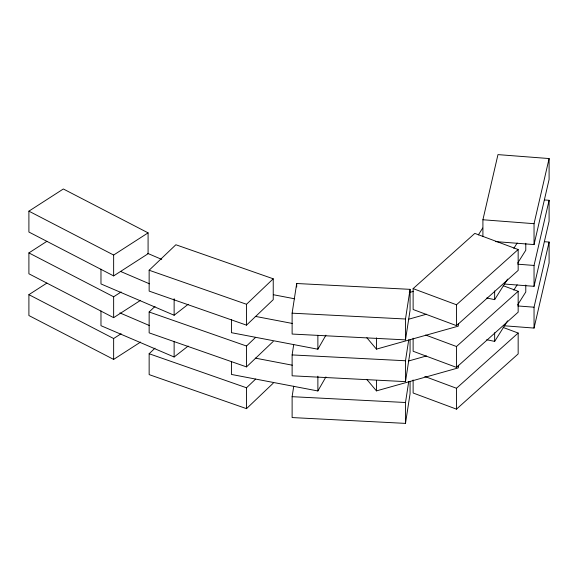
<?xml version="1.0" encoding="UTF-8"?>
<svg xmlns="http://www.w3.org/2000/svg" width="578" height="578" viewBox="0 0 578 578"><rect width="100%" height="100%" fill="white"/><g stroke="black" fill="none" stroke-linecap="round" stroke-linejoin="round"><path stroke-width="0.87" d="M292.121 313.175L296.695 283.509L410.069 289.34L410.069 310.213L405.496 339.878L292.121 334.055L292.121 313.175L405.496 319.005L410.069 289.34M410.069 339.792L410.069 351.966L405.496 381.632L292.121 375.808L292.121 354.928L293.732 344.459M410.069 381.545L410.069 393.719L405.496 423.385L292.121 417.562L292.121 396.681L293.732 386.212M405.496 381.632L405.496 360.759L408.725 339.813M405.496 423.385L405.496 402.505L408.725 381.567M482.912 236.279L482.912 219.756L497.969 154.615L549.1 158.553L549.1 179.433L534.043 244.573L495.469 241.597M534.043 244.573L534.043 223.693L549.1 158.553M504.435 284.044L534.043 286.32L534.043 265.447L549.1 200.306L544.613 199.966M534.043 286.32L549.1 221.186L549.1 200.306M503.539 325.725L534.043 328.073L534.043 307.2L549.1 242.059L544.613 241.72M534.043 328.073L549.1 262.939L549.1 242.059M231.431 319.641L231.431 332.69L317.878 349.213L325.927 335.168M231.431 361.394L231.431 374.443L317.878 390.966L325.927 376.921M478.374 234.899L482.688 228.057M513.806 248.367L517.158 243.042M486.719 297.981L494.652 299.642L507.578 279.123M517.635 263.163L525.778 250.238L525.778 243.28M513.806 290.12L517.158 284.795M486.719 339.734L494.652 341.396L507.578 320.877M517.635 304.917L525.778 291.991L525.778 285.033M149.146 270.229L175.871 244.754L273.235 278.798L273.235 299.671L246.51 325.147L149.146 291.11L149.146 270.229L246.51 304.274L273.235 278.798M273.235 341.425L246.51 366.9L149.146 332.863L149.146 311.983L155.012 306.391M273.235 383.178L246.51 408.653L149.146 374.616L149.146 353.736L155.012 348.144M246.51 366.9L246.51 346.027L255.635 337.328M246.51 408.653L246.51 387.78L255.635 379.081M413.125 288.624L474.805 233.396L518.163 249.53L518.163 270.41L456.483 325.638L413.125 309.497L413.125 288.624L456.483 304.765L518.163 249.53M413.125 338.202L413.125 351.251L456.483 367.391L456.483 346.518L518.163 291.283L503.156 285.698M456.483 367.391L518.163 312.163L518.163 291.283M413.125 379.956L413.125 393.004L456.483 409.145L456.483 388.272L518.163 333.036L503.156 327.451M456.483 409.145L518.163 353.917L518.163 333.036M100.977 269.146L100.977 283.935L174.13 315.241L188.175 304.303M100.977 310.899L100.977 325.689L174.13 356.994L188.175 346.056M28.9 211.158L63.342 188.984L148.084 232.862L148.084 253.735L113.642 275.908L28.9 232.031L28.9 211.158L113.642 255.035L148.084 232.862M140.591 300.307L113.642 317.662L28.9 273.784L28.9 252.911L46.869 241.344M140.591 342.06L113.642 359.415L28.9 315.537L28.9 294.664L46.869 283.097M113.642 317.662L113.642 296.789L121.127 291.962M113.642 359.415L113.642 338.535L121.127 333.716M409.253 292.547L413.566 291.334M408.35 319.302L426.448 314.215M366.864 337.754L376.459 349.134L458.34 326.129L458.34 323.521M408.35 361.055L426.448 355.969M366.864 379.508L376.459 390.887L458.34 367.883L458.34 365.274M292.121 354.928L405.496 360.759M292.121 396.681L405.496 402.505M482.912 219.756L534.043 223.693M517.895 264.204L534.043 265.447M517.895 305.957L534.043 307.2M273.517 294.758L294.686 298.804M255.252 316.361L292.295 323.442M255.252 358.114L292.295 365.195M149.146 311.983L246.51 346.027M149.146 353.736L246.51 387.78M425.632 335.03L456.483 346.518M424.801 376.473L456.483 388.272M147.744 253.41L161.717 259.392M120.701 271.501L149.471 283.812M119.877 312.9L149.471 325.566M28.9 252.911L113.642 296.789M28.9 294.664L113.642 338.535M494.652 290.944L494.652 299.642M494.652 332.697L494.652 341.396M456.483 304.765L456.483 325.638M405.496 319.005L405.496 339.878M376.459 337.827L376.459 349.134M376.459 380.447L376.459 390.887M317.878 335.291L317.878 349.213M317.878 376.177L317.878 390.966M296.695 283.509L296.695 286.991M246.51 304.274L246.51 325.147M174.13 298.71L174.13 315.241M174.13 341.331L174.13 356.994M113.642 255.035L113.642 275.908"/></g></svg>
